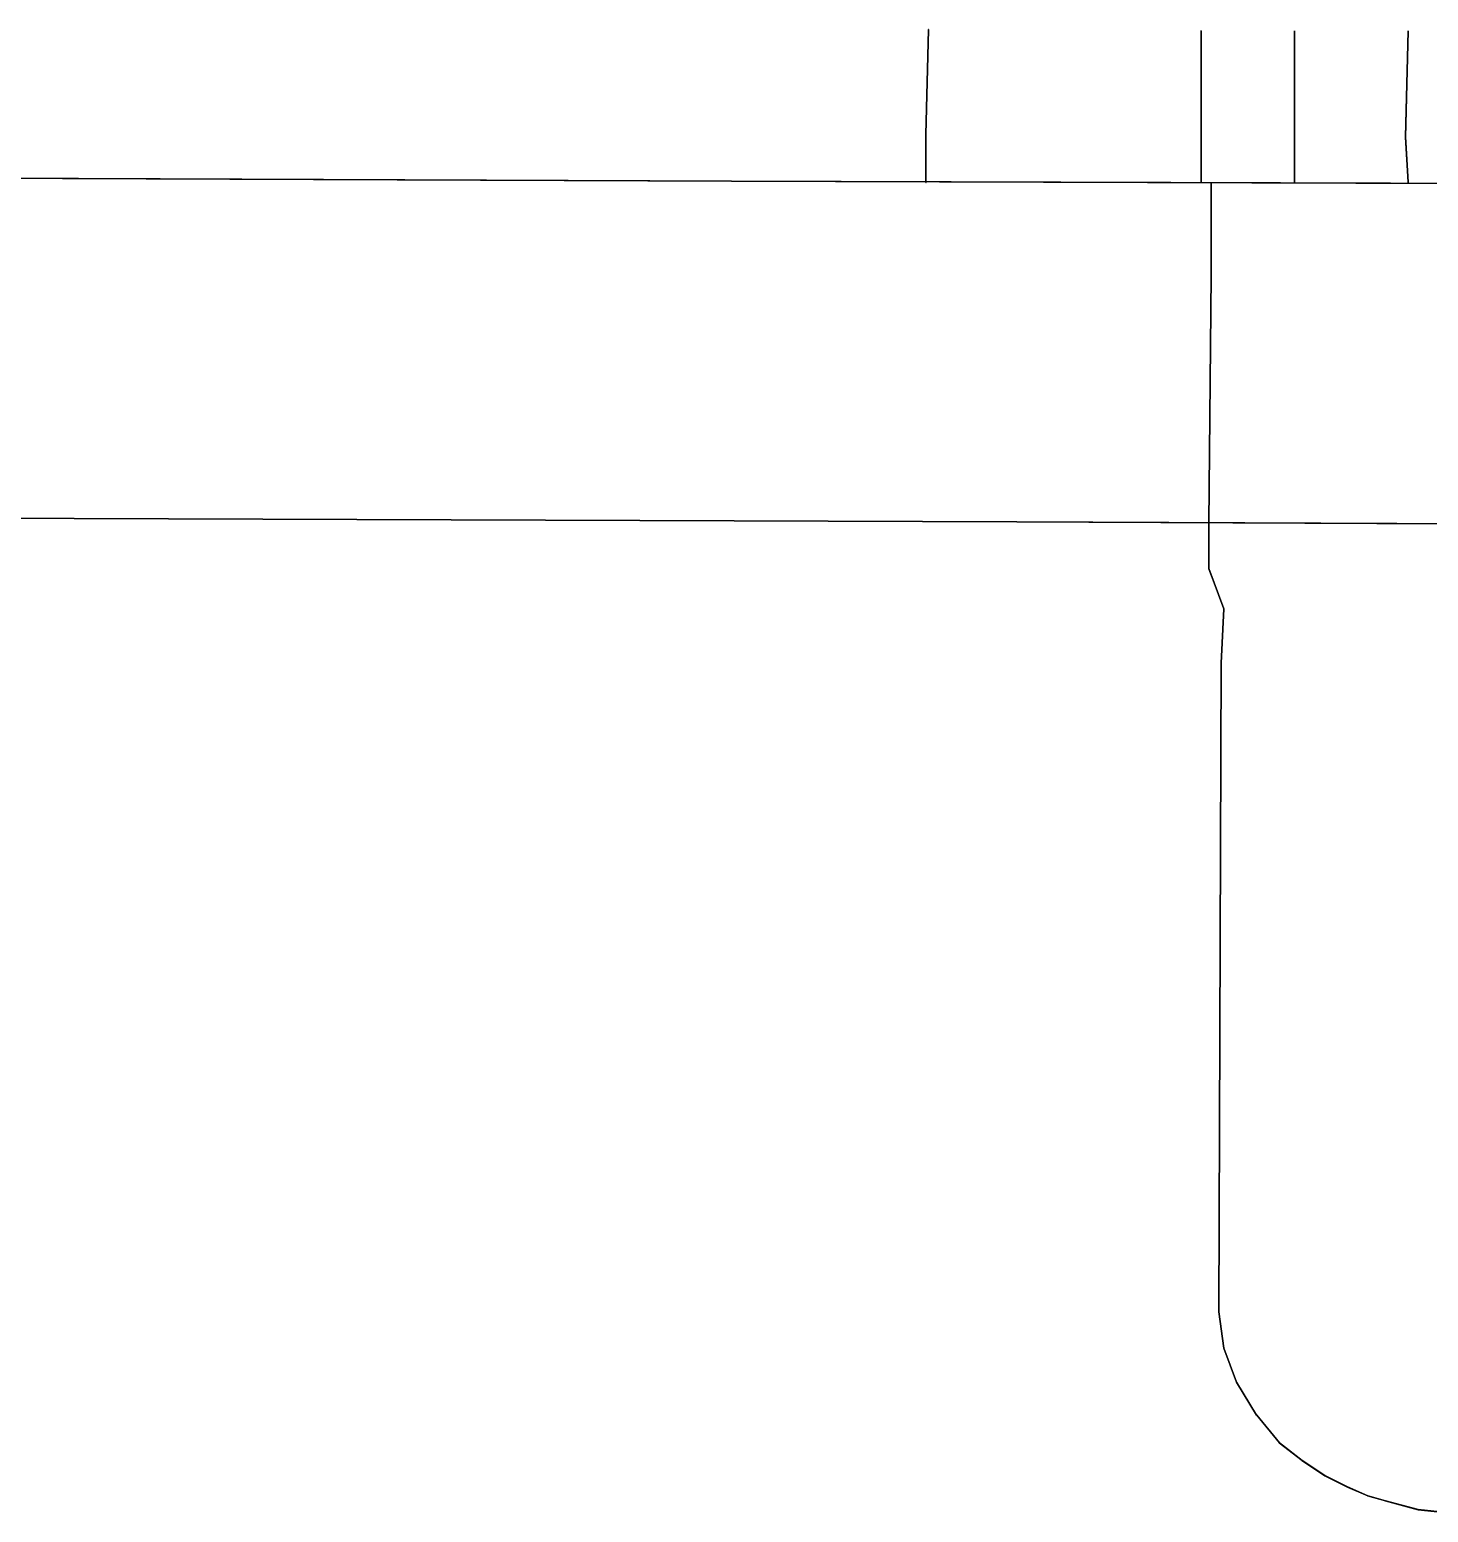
# Model space of a CAD drawing. Extents: x -291248544 to -291003570, y 98625193 to 98746984.
# Drawn here: x -291115379 to -291102699, y 98646010 to 98659459 of the extents above; entities that cross this region are included whole.
import ezdxf

# ---------------------------------------------------------------- set-up
doc = ezdxf.new("R2010")
doc.units = 0

msp = doc.modelspace()

# ---------------------------------------------------------------- linework, layer by layer
at = {"layer": 'mg_to_dxf', "color": 2}
for points in [[(-291107231.15, 98659457.66), (-291107232.13, 98659458.68), (-291107255.04, 98658507.81), (-291107254.02, 98658508.8)], [(-291107254.02, 98658508.8), (-291107253.04, 98658507.79), (-291107230.13, 98659458.64), (-291107231.15, 98659457.66)], [(-291107231.15, 98659457.66), (-291107230.13, 98659458.64), (-291107232.13, 98659458.68), (-291107231.15, 98659457.66)], [(-291104759.22, 98659446.22), (-291104760.22, 98659447.22), (-291104760.22, 98658496.36), (-291104759.22, 98658497.36)], [(-291104759.22, 98659446.22), (-291104758.22, 98659447.22), (-291104760.22, 98659447.22), (-291104759.22, 98659446.22)], [(-291104759.22, 98658497.36), (-291104758.22, 98658496.36), (-291104758.22, 98659447.22), (-291104759.22, 98659446.22)], [(-291103912.35, 98659446.22), (-291103913.35, 98659447.22), (-291103913.35, 98658484.91), (-291103912.35, 98658485.91)], [(-291103912.35, 98659446.22), (-291103911.35, 98659447.22), (-291103913.35, 98659447.22), (-291103912.35, 98659446.22)], [(-291103912.35, 98658485.91), (-291103911.35, 98658484.91), (-291103911.35, 98659447.22), (-291103912.35, 98659446.22)], [(-291102882.4, 98659446.22), (-291102883.37, 98659447.24), (-291102906.29, 98658484.9), (-291102905.26, 98658485.91)], [(-291102905.26, 98658485.91), (-291102904.28, 98658484.93), (-291102881.37, 98659447.19), (-291102882.4, 98659446.22)], [(-291102882.4, 98659446.22), (-291102881.37, 98659447.19), (-291102883.37, 98659447.24), (-291102882.4, 98659446.22)], [(-291107254.02, 98658508.8), (-291107255.04, 98658507.81), (-291107253.04, 98658507.79), (-291107254.02, 98658508.8)], [(-291107254.03, 98658507.8), (-291107255.03, 98658508.81), (-291107255.03, 98658072.93), (-291107254.03, 98658073.93)], [(-291107254.03, 98658507.8), (-291107253.03, 98658508.79), (-291107255.03, 98658508.81), (-291107254.03, 98658507.8)], [(-291107254.03, 98658073.93), (-291107253.03, 98658072.93), (-291107253.03, 98658508.79), (-291107254.03, 98658507.8)], [(-291104759.22, 98658497.36), (-291104760.22, 98658496.36), (-291104758.22, 98658496.36), (-291104759.22, 98658497.36)], [(-291104759.22, 98658496.36), (-291104760.22, 98658497.36), (-291104760.22, 98658072.93), (-291104759.22, 98658073.93)], [(-291104759.22, 98658496.36), (-291104758.22, 98658497.36), (-291104760.22, 98658497.36), (-291104759.22, 98658496.36)], [(-291104759.22, 98658073.93), (-291104758.22, 98658072.93), (-291104758.22, 98658497.36), (-291104759.22, 98658496.36)], [(-291103912.35, 98658485.91), (-291103913.35, 98658484.91), (-291103911.35, 98658484.91), (-291103912.35, 98658485.91)], [(-291103912.35, 98658484.91), (-291103913.35, 98658485.91), (-291103913.35, 98658072.93), (-291103912.35, 98658073.93)], [(-291103912.35, 98658484.91), (-291103911.35, 98658485.91), (-291103913.35, 98658485.91), (-291103912.35, 98658484.91)], [(-291103912.35, 98658073.93), (-291103911.35, 98658072.93), (-291103911.35, 98658485.91), (-291103912.35, 98658484.91)], [(-291102905.25, 98658484.91), (-291102904.3, 98658485.93), (-291102906.3, 98658485.9), (-291102905.25, 98658484.91)], [(-291102905.25, 98658484.91), (-291102906.3, 98658485.9), (-291102883.36, 98658072.87), (-291102882.41, 98658073.92)], [(-291102905.26, 98658485.91), (-291102906.29, 98658484.9), (-291102904.28, 98658484.93), (-291102905.26, 98658485.91)], [(-291102882.41, 98658073.92), (-291102881.36, 98658072.98), (-291102904.3, 98658485.93), (-291102905.25, 98658484.91)], [(-291109016.92, 98658084.87), (-291109015.91, 98658085.87), (-291140099.07, 98658211.76), (-291140098.07, 98658210.75)], [(-291140098.07, 98658210.75), (-291140099.07, 98658209.76), (-291109015.92, 98658083.87), (-291109016.92, 98658084.87)], [(-291109016.92, 98658084.87), (-291109015.92, 98658083.87), (-291109015.91, 98658085.87), (-291109016.92, 98658084.87)], [(-291091095.47, 98658027.65), (-291091094.47, 98658028.65), (-291109016.92, 98658085.87), (-291109015.92, 98658084.87)], [(-291109015.92, 98658084.87), (-291109016.92, 98658085.87), (-291109016.92, 98658083.87), (-291109015.92, 98658084.87)], [(-291109015.92, 98658084.87), (-291109016.92, 98658083.87), (-291091094.47, 98658026.65), (-291091095.47, 98658027.65)], [(-291107254.03, 98658073.93), (-291107255.03, 98658072.93), (-291107253.03, 98658072.93), (-291107254.03, 98658073.93)], [(-291104759.22, 98658073.93), (-291104760.22, 98658072.93), (-291104758.22, 98658072.93), (-291104759.22, 98658073.93)], [(-291104667.66, 98658072.93), (-291104668.66, 98658073.93), (-291104668.66, 98657226.07), (-291104667.66, 98657227.06)], [(-291104667.66, 98658072.93), (-291104666.66, 98658073.93), (-291104668.66, 98658073.93), (-291104667.66, 98658072.93)], [(-291104667.66, 98657227.06), (-291104666.66, 98657226.06), (-291104666.66, 98658073.93), (-291104667.66, 98658072.93)], [(-291103912.35, 98658073.93), (-291103913.35, 98658072.93), (-291103911.35, 98658072.93), (-291103912.35, 98658073.93)], [(-291102882.41, 98658073.92), (-291102883.36, 98658072.87), (-291102881.36, 98658072.98), (-291102882.41, 98658073.92)], [(-291104667.67, 98657226.06), (-291104668.66, 98657227.07), (-291104691.56, 98654983.03), (-291104690.55, 98654984.02)], [(-291104690.55, 98654984.02), (-291104689.56, 98654983.02), (-291104666.66, 98657227.06), (-291104667.67, 98657226.06)], [(-291104667.67, 98657226.06), (-291104666.66, 98657227.06), (-291104668.66, 98657227.07), (-291104667.67, 98657226.06)], [(-291104667.66, 98657227.06), (-291104668.66, 98657226.07), (-291104666.66, 98657226.06), (-291104667.66, 98657227.06)], [(-291106430.55, 98654994.97), (-291106429.55, 98654995.96), (-291151726.27, 98655156.18), (-291151725.27, 98655155.18)], [(-291151725.27, 98655155.18), (-291151726.27, 98655154.18), (-291106429.56, 98654993.96), (-291106430.55, 98654994.97)], [(-291106429.55, 98654994.96), (-291106430.55, 98654995.97), (-291106430.56, 98654993.97), (-291106429.55, 98654994.96)], [(-291106429.55, 98654994.96), (-291106430.56, 98654993.97), (-291094024.16, 98654936.74), (-291094025.16, 98654937.75)], [(-291094025.16, 98654937.75), (-291094024.15, 98654938.74), (-291106430.55, 98654995.97), (-291106429.55, 98654994.96)], [(-291106430.55, 98654994.97), (-291106429.56, 98654993.96), (-291106429.55, 98654995.96), (-291106430.55, 98654994.97)], [(-291104690.55, 98654984.02), (-291104691.56, 98654983.03), (-291104689.56, 98654983.02), (-291104690.55, 98654984.02)], [(-291104690.55, 98654983.02), (-291104691.55, 98654984.03), (-291104691.55, 98654570.84), (-291104690.55, 98654572.04)], [(-291104690.55, 98654983.02), (-291104689.55, 98654984.02), (-291104691.55, 98654984.03), (-291104690.55, 98654983.02)], [(-291104690.55, 98654572.04), (-291104689.55, 98654571.21), (-291104689.55, 98654984.02), (-291104690.55, 98654983.02)], [(-291104690.37, 98654571.06), (-291104689.73, 98654572.19), (-291104691.73, 98654571.83), (-291104690.37, 98654571.06)], [(-291104690.37, 98654571.06), (-291104691.73, 98654571.83), (-291104554.05, 98654204.69), (-291104553.4, 98654205.8)], [(-291104690.55, 98654572.04), (-291104691.55, 98654570.84), (-291104689.55, 98654571.21), (-291104690.55, 98654572.04)], [(-291104553.4, 98654205.8), (-291104552.03, 98654205), (-291104689.73, 98654572.19), (-291104690.37, 98654571.06)], [(-291104553.25, 98654204.81), (-291104554.21, 98654205.67), (-291104577.13, 98653712.75), (-291104576.09, 98653713.73)], [(-291104576.09, 98653713.73), (-291104575.13, 98653712.7), (-291104552.19, 98654205.99), (-291104553.25, 98654204.81)], [(-291104553.25, 98654204.81), (-291104552.19, 98654205.99), (-291104554.21, 98654205.67), (-291104553.25, 98654204.81)], [(-291104553.4, 98654205.8), (-291104554.05, 98654204.69), (-291104552.03, 98654205), (-291104553.4, 98654205.8)], [(-291104576.11, 98653712.73), (-291104577.11, 98653713.75), (-291104600, 98647830.4), (-291104599, 98647831.46)], [(-291104599, 98647831.46), (-291104598, 98647830.53), (-291104575.11, 98653713.7), (-291104576.11, 98653712.73)], [(-291104576.09, 98653713.73), (-291104577.13, 98653712.75), (-291104575.13, 98653712.7), (-291104576.09, 98653713.73)], [(-291104576.11, 98653712.73), (-291104575.11, 98653713.7), (-291104577.11, 98653713.75), (-291104576.11, 98653712.73)], [(-291104598.93, 98647830.47), (-291104598.07, 98647831.53), (-291104600.07, 98647831.39), (-291104598.93, 98647830.47)], [(-291104598.93, 98647830.47), (-291104600.07, 98647831.39), (-291104554.13, 98647498.34), (-291104553.29, 98647499.58)], [(-291104599, 98647831.46), (-291104600, 98647830.4), (-291104598, 98647830.53), (-291104599, 98647831.46)], [(-291104553.29, 98647499.58), (-291104552.18, 98647498.83), (-291104598.07, 98647831.53), (-291104598.93, 98647830.47)], [(-291104553.05, 98647498.61), (-291104552.42, 98647499.8), (-291104554.37, 98647499.31), (-291104553.05, 98647498.61)], [(-291104553.05, 98647498.61), (-291104554.37, 98647499.31), (-291104439.51, 98647189.18), (-291104438.96, 98647190.57)], [(-291104553.29, 98647499.58), (-291104554.13, 98647498.34), (-291104552.18, 98647498.83), (-291104553.29, 98647499.58)], [(-291104438.96, 98647190.57), (-291104437.7, 98647190.06), (-291104552.42, 98647499.8), (-291104553.05, 98647498.61)], [(-291104438.52, 98647189.67), (-291104438.14, 98647190.96), (-291104439.95, 98647190.08), (-291104438.52, 98647189.67)], [(-291104438.52, 98647189.67), (-291104439.95, 98647190.08), (-291104256.23, 98646891.54), (-291104255.94, 98646892.97)], [(-291104438.96, 98647190.57), (-291104439.51, 98647189.18), (-291104437.7, 98647190.06), (-291104438.96, 98647190.57)], [(-291104255.94, 98646892.97), (-291104254.6, 98646892.7), (-291104438.14, 98647190.96), (-291104438.52, 98647189.67)], [(-291104255.36, 98646892.16), (-291104255.18, 98646893.52), (-291104256.81, 98646892.35), (-291104255.36, 98646892.16)], [(-291104255.36, 98646892.16), (-291104256.81, 98646892.35), (-291104050.07, 98646639.67), (-291104050, 98646641.17)], [(-291104255.94, 98646892.97), (-291104256.23, 98646891.54), (-291104254.6, 98646892.7), (-291104255.94, 98646892.97)], [(-291104050, 98646641.17), (-291104048.66, 98646641.11), (-291104255.18, 98646893.52), (-291104255.36, 98646892.16)], [(-291104049.29, 98646640.47), (-291104049.38, 98646641.81), (-291104050.78, 98646640.37), (-291104049.29, 98646640.47)], [(-291104049.29, 98646640.47), (-291104050.78, 98646640.37), (-291103843.88, 98646479.44), (-291103844.08, 98646480.87)], [(-291104050, 98646641.17), (-291104050.07, 98646639.67), (-291104048.66, 98646641.11), (-291104050, 98646641.17)], [(-291103844.08, 98646480.87), (-291103842.71, 98646481.06), (-291104049.38, 98646641.81), (-291104049.29, 98646640.47)], [(-291103843.27, 98646480.28), (-291103843.52, 98646481.65), (-291103844.69, 98646480.03), (-291103843.27, 98646480.28)], [(-291103843.27, 98646480.28), (-291103844.69, 98646480.03), (-291103637.78, 98646342.09), (-291103638.11, 98646343.51)], [(-291103844.08, 98646480.87), (-291103843.88, 98646479.44), (-291103842.71, 98646481.06), (-291103844.08, 98646480.87)], [(-291103638.11, 98646343.51), (-291103636.78, 98646343.82), (-291103843.52, 98646481.65), (-291103843.27, 98646480.28)], [(-291103637.25, 98646343.01), (-291103637.64, 98646344.32), (-291103638.65, 98646342.59), (-291103637.25, 98646343.01)], [(-291103637.25, 98646343.01), (-291103638.65, 98646342.59), (-291103431.68, 98646239.1), (-291103432.15, 98646240.46)], [(-291103638.11, 98646343.51), (-291103637.78, 98646342.09), (-291103636.78, 98646343.82), (-291103638.11, 98646343.51)], [(-291103432.15, 98646240.46), (-291103430.83, 98646240.92), (-291103637.64, 98646344.32), (-291103637.25, 98646343.01)], [(-291103431.24, 98646240.03), (-291103431.74, 98646241.34), (-291103432.58, 98646239.53), (-291103431.24, 98646240.03)], [(-291103431.24, 98646240.03), (-291103432.58, 98646239.53), (-291103248.48, 98646158.98), (-291103249.06, 98646160.33)], [(-291103432.15, 98646240.46), (-291103431.68, 98646239.1), (-291103430.83, 98646240.92), (-291103432.15, 98646240.46)], [(-291103249.06, 98646160.33), (-291103247.8, 98646160.87), (-291103431.74, 98646241.34), (-291103431.24, 98646240.03)], [(-291103248.11, 98646159.99), (-291103248.74, 98646161.21), (-291103249.42, 98646159.32), (-291103248.11, 98646159.99)], [(-291103248.11, 98646159.99), (-291103249.42, 98646159.32), (-291103088.17, 98646113.25), (-291103088.86, 98646114.49)], [(-291103249.06, 98646160.33), (-291103248.48, 98646158.98), (-291103247.8, 98646160.87), (-291103249.06, 98646160.33)], [(-291103088.86, 98646114.49), (-291103087.63, 98646115.18), (-291103248.74, 98646161.21), (-291103248.11, 98646159.99)], [(-291103087.9, 98646114.22), (-291103088.59, 98646115.44), (-291103089.13, 98646113.52), (-291103087.9, 98646114.22)], [(-291103087.9, 98646114.22), (-291103089.13, 98646113.52), (-291102790.53, 98646033.12), (-291102791.32, 98646034.37)], [(-291103088.86, 98646114.49), (-291103088.17, 98646113.25), (-291103087.63, 98646115.18), (-291103088.86, 98646114.49)], [(-291102791.32, 98646034.37), (-291102790.17, 98646035.1), (-291103088.59, 98646115.44), (-291103087.9, 98646114.22)], [(-291102790.33, 98646034.19), (-291102791.15, 98646035.28), (-291102791.51, 98646033.3), (-291102790.33, 98646034.19)], [(-291102790.33, 98646034.19), (-291102791.51, 98646033.3), (-291102561.51, 98646010.3), (-291102562.45, 98646011.4)], [(-291102791.32, 98646034.37), (-291102790.53, 98646033.12), (-291102790.17, 98646035.1), (-291102791.32, 98646034.37)], [(-291102562.45, 98646011.4), (-291102561.4, 98646012.3), (-291102791.15, 98646035.28), (-291102790.33, 98646034.19)]]:
    msp.add_3dface(points, dxfattribs=at)

doc.saveas('drawing.dxf')
